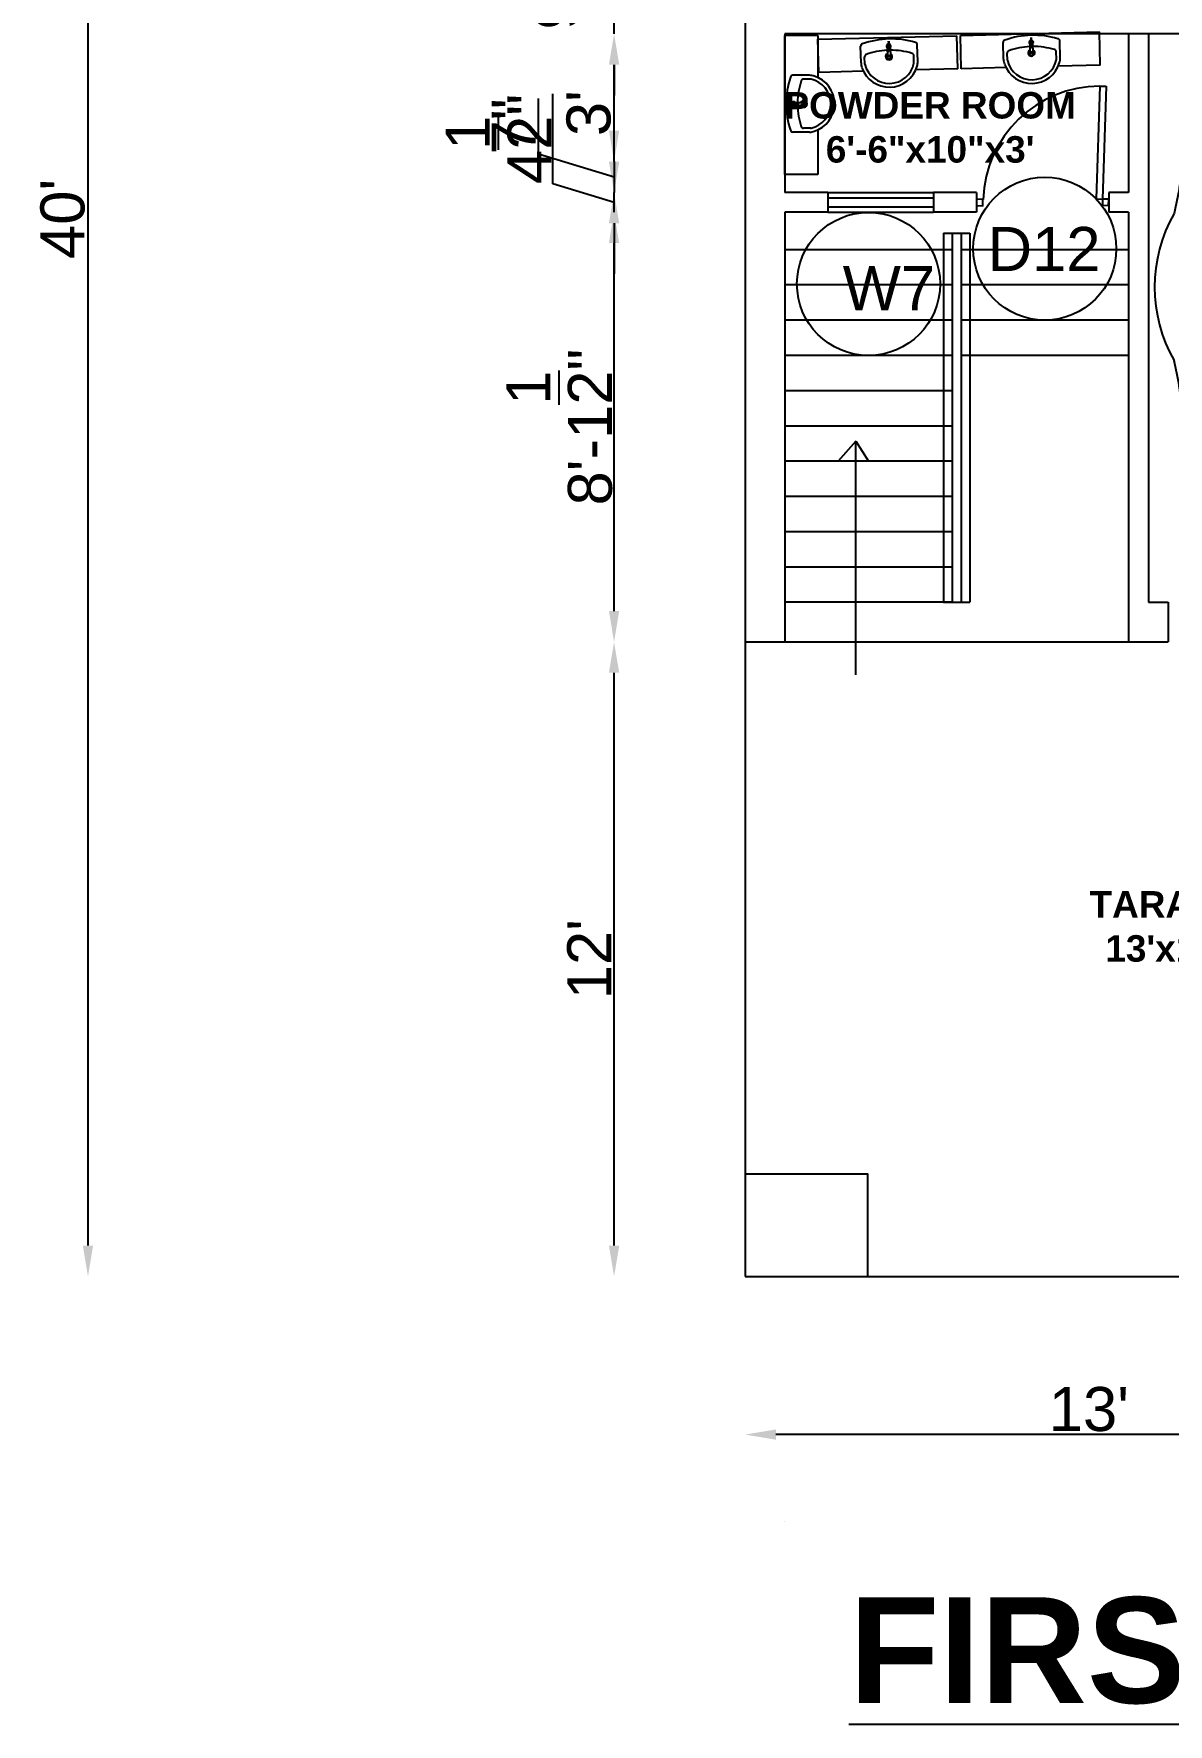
# Model space of a CAD drawing. Header units: inches. Extents: x -1280 to -565, y 3551 to 8161.
# Drawn here: x -1122.6 to -865.2, y 3551.4 to 3935 of the extents above; entities that cross this region are included whole.
import ezdxf

# ---------------------------------------------------------------- set-up
doc = ezdxf.new("R2010")
doc.units = ezdxf.units.IN
for name, color, linetype in [('Boundary', 7, 'Continuous'), ('Dimension', 7, 'Continuous'), ('Doors', 1, 'Continuous'), ('Interior Fixture', 222, 'Continuous'), ('Interior wall', 7, 'Continuous'), ('scdulue', 114, 'Continuous'), ('Stairs', 3, 'Continuous'), ('Text', 250, 'Continuous'), ('Windows', 242, 'Continuous')]:
    doc.layers.add(name, color=color, linetype=linetype)
doc.styles.get("Standard").update_dxf_attribs({"font": 'arial.ttf'})
doc.dimstyles.new('ISO-25', dxfattribs={"dimtxt": 10, "dimasz": 7, "dimexe": 1.25, "dimexo": 0.625, "dimtad": 1, "dimdec": 1, "dimlunit": 4, "dimtxsty": 'Standard', "dimcen": 2.5, "dimse1": 1, "dimse2": 1, "dimadec": 0, "dimazin": 0, "dimtfac": 1, "dimtdec": 1, "dimtmove": 0, "dimatfit": 3, "dimfxl": 0, "dimarcsym": 0})

# ---------------------------------------------------------------- blocks, each defined once
blk = doc.blocks.new('Doors')
at = {"layer": 'Doors'}
for p, q in [((-566.5, 4098.29), (-566.5, 4062.29)), ((-566.5, 4098.29), (-564.5, 4098.29)), ((-564.5, 4098.29), (-564.5, 4062.29)), ((-564.5, 4098.29), (-564.5, 4098.29)), ((-566.5, 4062.29), (-566.5, 4062.29)), ((-566.5, 4062.29), (-564.5, 4062.29))]:
    blk.add_line(p, q, dxfattribs=at)
for points in [[(-604.59, 4058.99), (-602.59, 4058.99), (-602.59, 4060.99), (-604.59, 4060.99)], [(-564.5, 4060.35), (-562.5, 4060.35), (-562.5, 4062.35), (-564.5, 4062.35)]]:
    blk.add_lwpolyline(points, close=True, dxfattribs=at)
blk.add_arc((-565.14, 4060.92), 37.39, 92.0918, 180, dxfattribs=at)
blk = doc.blocks.new('A$C3E2F7594')
for p, q in [((319, 450), (1974, 450)), ((818, 450), (818, 300)), ((1474, 450), (1474, 300)), ((328, 300), (1964, 300)), ((332, 200), (1960, 200)), ((818, 200), (818, 0)), ((1474, 200), (1474, 0)), ((1474, 200), (1474, 0)), ((162, 0), (2131, 0))]:
    blk.add_line(p, q)
blk.add_arc((1146, -200), 1217, 60.324, 119.676)
for points in [[(92, 793), (335, 815), (544, 858)], [(2201, 793), (1958, 815), (1749, 858)], [(162, 0), (155, 74), (142, 176), (99, 503), (74, 634), (2, 697), (45, 780), (173, 762), (255, 659), (322, 0)], [(2131, 0), (2137, 74), (2151, 176), (2194, 503), (2219, 634), (2291, 697), (2248, 780), (2119, 762), (2038, 659), (1970, 0)]]:
    blk.add_spline(points, degree=3)
blk = doc.blocks.new('A$C70aa158d')
blk.add_blockref('A$C3E2F7594', (20, 0))
blk = doc.blocks.new('A$C4278655E')
for p, q in [((0, 0.176), (0, 0.526)), ((0, 0.526), (1.47, 0.526)), ((0.449, 0.264), (0.449, 0.442)), ((0.73, 0.418), (0.73, 0.33)), ((0.743, 0.486), (0.743, 0.458)), ((0.748, 0.486), (0.748, 0.458)), ((0.761, 0.418), (0.761, 0.33)), ((1.049, 0.264), (1.049, 0.441)), ((1.47, 0.176), (1.47, 0.526)), ((0.489, 0.252), (0.489, 0.328)), ((1.009, 0.252), (1.009, 0.328)), ((0.472, 0.176), (0, 0.176)), ((1.47, 0.176), (1.025, 0.176))]:
    blk.add_line(p, q)
for centre, radius, start, end in [((0.474, 0.442), 0.025, 102.1069, 180), ((0.747, -0.404), 0.914, 89.8933, 107.7594), ((0.747, -0.373), 0.764, 91.2776, 108.4229), ((0.746, 0.435), 0.023, 279.4881, 260.5119), ((0.746, 0.435), 0.0123, 286.4136, 253.5864), ((0.746, 0.435), 0.0107, 288.3951, 251.6049), ((1.052, 0.409), 0.31, 175.5082, 184.4918), ((0.746, 0.433), 0.00286, 0, 180), ((0.746, 0.384), 0.00286, 180, 0), ((0.75, -0.404), 0.914, 72.2406, 90.1067), ((0.439, 0.409), 0.31, 355.5082, 4.4918), ((0.75, -0.373), 0.764, 71.5771, 89.1914), ((1.024, 0.442), 0.025, 0, 77.8931), ((0.599, 0.264), 0.15, 180, 199.3966), ((0.749, 0.305), 0.305, 197.417, 342.583), ((0.514, 0.328), 0.025, 108.4229, 180), ((0.514, 0.254), 0.025, 180, 192.269), ((0.749, 0.305), 0.265, 192.269, 347.731), ((0.746, 0.325), 0.035, 115.9824, 64.0176), ((0.746, 0.325), 0.025, 127.8309, 52.1691), ((0.984, 0.328), 0.025, 0, 71.5771), ((0.984, 0.254), 0.025, 347.731, 0), ((0.899, 0.264), 0.15, 340.6034, 0)]:
    blk.add_arc(centre, radius, start, end)
for centre in [(0.746, 0.341), (0.746, 0.34), (0.746, 0.33)]:
    blk.add_ellipse(centre, major_axis=(0.0153, 0), ratio=0.448066, start_param=3.141593, end_param=6.283185)
blk = doc.blocks.new('A$C1b6c5da0')
at = {"color": 7, "xscale": 1000, "yscale": 1000, "zscale": 1000}
blk.add_blockref('A$C4278655E', (0, 0), dxfattribs=at)
blk = doc.blocks.new('*D126')
at = {"layer": 'Defpoints', "color": 0}
for p in [(-805.17, 3666.46), (-961.17, 3652.96), (-961.17, 3617.08)]:
    blk.add_point(p, dxfattribs=at)
at = {"layer": 'Dimension', "color": 0, "lineweight": -2}
blk.add_line((-812.17, 3617.08), (-954.17, 3617.08), dxfattribs=at)
at = {"layer": 'Dimension', "color": 0}
for points in [[(-954.17, 3618.24), (-954.17, 3615.91), (-961.17, 3617.08)], [(-812.17, 3618.24), (-812.17, 3615.91), (-805.17, 3617.08)]]:
    blk.add_solid(points, dxfattribs=at)
at = {"layer": 'Dimension', "color": 0, "insert": (-883.17, 3622.81), "char_height": 10, "attachment_point": 5}
blk.add_mtext("13'", dxfattribs=at)
blk = doc.blocks.new('*D127')
at = {"layer": 'Defpoints', "color": 0}
for p in [(-990.91, 3796.96), (-961.17, 3796.96), (-961.17, 3652.96)]:
    blk.add_point(p, dxfattribs=at)
at = {"layer": 'Dimension', "color": 0, "lineweight": -2}
blk.add_line((-990.91, 3659.96), (-990.91, 3789.96), dxfattribs=at)
at = {"layer": 'Dimension', "color": 0}
for points in [[(-992.07, 3789.96), (-989.74, 3789.96), (-990.91, 3796.96)], [(-992.07, 3659.96), (-989.74, 3659.96), (-990.91, 3652.96)]]:
    blk.add_solid(points, dxfattribs=at)
at = {"layer": 'Dimension', "color": 0, "insert": (-996.55, 3724.96), "char_height": 10, "attachment_point": 5, "rotation": 90}
blk.add_mtext("12'", dxfattribs=at)
blk = doc.blocks.new('*D142')
at = {"layer": 'Defpoints', "color": 0}
for p in [(-990.91, 3894.46), (-952.17, 3894.46), (-961.17, 3796.96)]:
    blk.add_point(p, dxfattribs=at)
at = {"layer": 'Dimension', "color": 0, "lineweight": -2}
blk.add_line((-990.91, 3803.96), (-990.91, 3887.46), dxfattribs=at)
at = {"layer": 'Dimension', "color": 0}
for points in [[(-992.07, 3887.46), (-989.74, 3887.46), (-990.91, 3894.46)], [(-992.07, 3803.96), (-989.74, 3803.96), (-990.91, 3796.96)]]:
    blk.add_solid(points, dxfattribs=at)
at = {"layer": 'Dimension', "color": 0, "insert": (-1003.32, 3845.71), "char_height": 10, "attachment_point": 5, "rotation": 90}
blk.add_mtext('8\'-1{\\H1x;\\S1/2;}"', dxfattribs=at)
blk = doc.blocks.new('*D143')
at = {"layer": 'Defpoints', "color": 0}
for p in [(-990.91, 3898.96), (-952.17, 3898.96), (-952.17, 3894.46)]:
    blk.add_point(p, dxfattribs=at)
at = {"layer": 'Dimension', "color": 0, "lineweight": -2}
for p, q in [((-1004.8, 3900.88), (-1004.8, 3921.32)), ((-990.91, 3905.96), (-990.91, 3912.96)), ((-990.91, 3896.71), (-1004.8, 3900.88)), ((-990.91, 3894.46), (-990.91, 3898.96)), ((-990.91, 3894.46), (-990.91, 3898.96)), ((-990.91, 3887.46), (-990.91, 3880.46))]:
    blk.add_line(p, q, dxfattribs=at)
at = {"layer": 'Dimension', "color": 0}
for points in [[(-992.07, 3905.96), (-989.74, 3905.96), (-990.91, 3898.96)], [(-992.07, 3887.46), (-989.74, 3887.46), (-990.91, 3894.46)]]:
    blk.add_solid(points, dxfattribs=at)
at = {"layer": 'Dimension', "color": 0, "insert": (-1017.13, 3911.1), "char_height": 10, "attachment_point": 5, "rotation": 90}
blk.add_mtext('4{\\H1x;\\S1/2;}"', dxfattribs=at)
blk = doc.blocks.new('*D151')
at = {"layer": 'Defpoints', "color": 0}
for p in [(-992.07, 3905.96), (-990.91, 3898.96), (-952.17, 3898.96)]:
    blk.add_point(p, dxfattribs=at)
at = {"layer": 'Dimension', "color": 0, "lineweight": -2}
for p, q in [((-1008.09, 3907.62), (-1008.09, 3920.28)), ((-990.91, 3912.96), (-990.91, 3919.96)), ((-990.91, 3902.46), (-1008.09, 3907.62)), ((-990.91, 3905.96), (-990.91, 3898.96)), ((-990.91, 3905.96), (-990.91, 3898.96)), ((-990.91, 3891.96), (-990.91, 3884.96))]:
    blk.add_line(p, q, dxfattribs=at)
at = {"layer": 'Dimension', "color": 0}
for points in [[(-992.07, 3912.96), (-989.74, 3912.96), (-990.91, 3905.96)], [(-992.07, 3891.96), (-989.74, 3891.96), (-990.91, 3898.96)]]:
    blk.add_solid(points, dxfattribs=at)
at = {"layer": 'Dimension', "color": 0, "insert": (-1013.72, 3913.95), "char_height": 10, "attachment_point": 5, "rotation": 90}
blk.add_mtext('7"', dxfattribs=at)
blk = doc.blocks.new('*D152')
at = {"layer": 'Defpoints', "color": 0}
for p in [(-990.91, 3934.96), (-952.17, 3934.96), (-952.17, 3898.96)]:
    blk.add_point(p, dxfattribs=at)
at = {"layer": 'Dimension', "color": 0, "lineweight": -2}
blk.add_line((-990.91, 3905.96), (-990.91, 3927.96), dxfattribs=at)
at = {"layer": 'Dimension', "color": 0}
for points in [[(-992.07, 3927.96), (-989.74, 3927.96), (-990.91, 3934.96)], [(-992.07, 3905.96), (-989.74, 3905.96), (-990.91, 3898.96)]]:
    blk.add_solid(points, dxfattribs=at)
at = {"layer": 'Dimension', "color": 0, "insert": (-996.64, 3916.96), "char_height": 10, "attachment_point": 5, "rotation": 90}
blk.add_mtext("3'", dxfattribs=at)
blk = doc.blocks.new('*D153')
at = {"layer": 'Defpoints', "color": 0}
for p in [(-990.91, 3943.96), (-952.17, 3943.96), (-952.17, 3934.96)]:
    blk.add_point(p, dxfattribs=at)
at = {"layer": 'Dimension', "color": 0, "lineweight": -2}
for p, q in [((-990.91, 3950.96), (-990.91, 3957.96)), ((-990.91, 3934.96), (-990.91, 3943.96)), ((-990.91, 3927.96), (-990.91, 3920.96))]:
    blk.add_line(p, q, dxfattribs=at)
at = {"layer": 'Dimension', "color": 0}
for points in [[(-992.07, 3950.96), (-989.74, 3950.96), (-990.91, 3943.96)], [(-992.07, 3927.96), (-989.74, 3927.96), (-990.91, 3934.96)]]:
    blk.add_solid(points, dxfattribs=at)
at = {"layer": 'Dimension', "color": 0, "insert": (-1003.93, 3942.28), "char_height": 10, "attachment_point": 5, "rotation": 90}
blk.add_mtext('9"', dxfattribs=at)
blk = doc.blocks.new('*D154')
at = {"layer": 'Defpoints', "color": 0}
for p in [(-961.17, 4132.96), (-1110.28, 3652.96), (-961.17, 3652.96)]:
    blk.add_point(p, dxfattribs=at)
at = {"layer": 'Dimension', "color": 0, "lineweight": -2}
blk.add_line((-1110.28, 4125.96), (-1110.28, 3659.96), dxfattribs=at)
at = {"layer": 'Dimension', "color": 0}
for points in [[(-1111.45, 4125.96), (-1109.12, 4125.96), (-1110.28, 4132.96)], [(-1111.45, 3659.96), (-1109.12, 3659.96), (-1110.28, 3652.96)]]:
    blk.add_solid(points, dxfattribs=at)
at = {"layer": 'Dimension', "color": 0, "insert": (-1116.01, 3892.96), "char_height": 10, "attachment_point": 5, "rotation": 90}
blk.add_mtext("40'", dxfattribs=at)

msp = doc.modelspace()

# ---------------------------------------------------------------- linework, layer by layer
msp.add_line((-961.17, 4132.96), (-961.17, 3652.96))
at = {"layer": 'Boundary'}
msp.add_lwpolyline([(-961.17, 3652.96), (-933.33, 3652.96), (-933.33, 3676.17), (-961.17, 3676.17)], close=True, dxfattribs=at)
at = {"layer": 'Interior wall'}
for p, q in [((-952.17, 3934.96), (-952.17, 3898.96)), ((-838.67, 3934.96), (-952.17, 3934.96)), ((-874.17, 3934.96), (-874.17, 3898.96)), ((-869.67, 3934.96), (-869.67, 3805.96)), ((-942.42, 3898.96), (-952.17, 3898.96)), ((-942.42, 3898.96), (-942.42, 3894.46)), ((-908.67, 3898.96), (-918.42, 3898.96)), ((-918.42, 3898.96), (-918.42, 3894.46)), ((-908.67, 3898.96), (-908.67, 3894.46)), ((-874.17, 3898.96), (-878.67, 3898.96)), ((-878.67, 3898.96), (-878.67, 3894.46)), ((-952.17, 3894.46), (-952.17, 3796.96)), ((-942.42, 3894.46), (-952.17, 3894.46)), ((-908.67, 3894.46), (-918.42, 3894.46)), ((-874.17, 3894.46), (-878.67, 3894.46)), ((-874.17, 3894.46), (-874.17, 3796.96)), ((-869.67, 3805.96), (-865.17, 3805.96)), ((-865.17, 3805.96), (-865.17, 3796.96)), ((-961.17, 3796.96), (-865.17, 3796.96)), ((-961.17, 3652.96), (-748.17, 3652.96)), ((-952.17, 3597.46), (-952.17, 3597.46))]:
    msp.add_line(p, q, dxfattribs=at)
at = {"layer": 'scdulue'}
for centre in [(-893.17, 3886.2), (-933.17, 3878.2)]:
    msp.add_circle(centre, 16.23, dxfattribs=at)
at = {"layer": 'Stairs'}
for p, q in [((-914.17, 3885.96), (-952.17, 3885.96)), ((-916.17, 3889.69), (-916.17, 3805.96)), ((-916.17, 3889.69), (-910.17, 3889.69)), ((-914.17, 3889.69), (-914.17, 3805.96)), ((-912.17, 3889.69), (-912.17, 3805.96)), ((-874.17, 3885.96), (-912.17, 3885.96)), ((-910.17, 3889.69), (-910.17, 3805.96)), ((-914.17, 3877.96), (-952.17, 3877.96)), ((-874.17, 3877.96), (-912.17, 3877.96)), ((-914.17, 3869.96), (-952.17, 3869.96)), ((-874.17, 3869.96), (-912.17, 3869.96)), ((-914.17, 3861.96), (-952.17, 3861.96)), ((-874.17, 3861.96), (-912.17, 3861.96)), ((-914.17, 3853.96), (-952.17, 3853.96)), ((-914.17, 3845.96), (-952.17, 3845.96)), ((-936.05, 3842.53), (-940.04, 3837.96)), ((-936.05, 3789.49), (-936.05, 3842.53)), ((-936.05, 3842.53), (-933.17, 3837.96)), ((-914.17, 3837.96), (-952.17, 3837.96)), ((-914.17, 3829.96), (-952.17, 3829.96)), ((-914.17, 3821.96), (-952.17, 3821.96)), ((-914.17, 3813.96), (-952.17, 3813.96)), ((-914.17, 3805.96), (-952.17, 3805.96)), ((-916.17, 3805.96), (-910.17, 3805.96))]:
    msp.add_line(p, q, dxfattribs=at)
at = {"layer": 'Windows'}
for p, q in [((-942.42, 3898.96), (-918.42, 3898.96)), ((-942.42, 3897.71), (-918.42, 3897.71)), ((-942.42, 3895.71), (-918.42, 3895.71)), ((-942.42, 3894.46), (-918.42, 3894.46))]:
    msp.add_line(p, q, dxfattribs=at)

# ---------------------------------------------------------------- block references
at = {"layer": 'Doors', "xscale": 0.7123883938190801, "yscale": 0.7123883938190801, "zscale": 0.7123883938190801, "rotation": 358.1464432194503}
msp.add_blockref('Doors', (-571.74, 992.01), dxfattribs=at)
at = {"layer": 'Interior Fixture'}
for name, p, xscale, yscale, zscale, rotation in [('A$C1b6c5da0', (-940.88, 3903.03), 0.0214628946553221, 0.0214628946553221, 0.0214628946553221, 90), ('A$C1b6c5da0', (-944.36, 3922.43), 0.0214628946553221, 0.0214628946553221, 0.0214628946553221, 1.489216900158548), ('A$C1b6c5da0', (-912.02, 3923.27), 0.0214628946553221, 0.0214628946553221, 0.0214628946553221, 1.489216900158548), ('A$C70aa158d', (-840.06, 3845.17), 0.0277261893728724, 0.0277261893728724, 0.0277261893728724, 90)]:
    msp.add_blockref(name, p, dxfattribs=dict(at, xscale=xscale, yscale=yscale, zscale=zscale, rotation=rotation))

# ---------------------------------------------------------------- texts
at = {"layer": 'scdulue', "char_height": 10, "attachment_point": 1}
for s, insert in [('D12', (-906.14, 3891.13)), ('W7', (-939.01, 3882.24))]:
    msp.add_mtext_dynamic_manual_height_columns(s, width=19.8165, gutter_width=12.5, heights=[0], dxfattribs=dict(at, insert=insert))
at = {"layer": 'scdulue', "insert": (-937.6, 3580.15), "char_height": 12, "width": 389.2542, "attachment_point": 1}
msp.add_mtext('{\\fArial|b1|i0|c0|p34;\\H2x;\\L\\C0;FIRST FLOOR\\H0.5x;\\C256; }', dxfattribs=at)
at = {"layer": 'Text', "char_height": 6, "attachment_point": 5}
for s, insert, width in [('{\\fArial|b1|i0|c0|p34;POWDER ROOM\\P6\'-6"x10"x3\'}', (-919.19, 3913.69), 68.9301), ("{\\fArial|b1|i0|c0|p34;TARASE\\P13'x12'}", (-865.79, 3732.36), 62.5472)]:
    msp.add_mtext(s, dxfattribs=dict(at, insert=insert, width=width))

# ---------------------------------------------------------------- dimensions: what is measured, and where the dimension line sits
at = {"layer": 'Dimension'}
for base, p1, p2, picture, middle in [((-1110.28, 3652.96), (-961.17, 4132.96), (-961.17, 3652.96), '*D154', (-1116.01, 3892.96)), ((-990.91, 3796.96), (-961.17, 3652.96), (-961.17, 3796.96), '*D127', (-996.55, 3724.96))]:
    dim = msp.add_linear_dim(base=base, p1=p1, p2=p2, angle=90, dimstyle='ISO-25', dxfattribs=at)
    dim.commit()
    dim.dimension.update_dxf_attribs({"geometry": picture, "text_midpoint": middle})
for base, p1, p2, picture, middle in [((-990.91, 3943.96), (-952.17, 3934.96), (-952.17, 3943.96), '*D153', (-1003.93, 3942.28)), ((-990.91, 3934.96), (-952.17, 3898.96), (-952.17, 3934.96), '*D152', (-996.64, 3916.96)), ((-990.91, 3898.96), (-952.17, 3894.46), (-952.17, 3898.96), '*D143', (-1017.13, 3901.51)), ((-990.91, 3898.96), (-992.07, 3905.96), (-952.17, 3898.96), '*D151', (-1013.72, 3908.24)), ((-990.91, 3894.46), (-961.17, 3796.96), (-952.17, 3894.46), '*D142', (-1003.32, 3845.71))]:
    dim = msp.add_linear_dim(base=base, p1=p1, p2=p2, angle=90, dimstyle='ISO-25', override={"dimtmove": 1}, dxfattribs=at)
    dim.commit()
    dim.dimension.update_dxf_attribs({"geometry": picture, "text_midpoint": middle})
dim = msp.add_linear_dim(base=(-961.17, 3617.08), p1=(-805.17, 3666.46), p2=(-961.17, 3652.96), dimstyle='ISO-25', override={"dimtmove": 1}, dxfattribs=at)
dim.commit()
dim.dimension.update_dxf_attribs({"geometry": '*D126', "text_midpoint": (-883.17, 3622.81)})

doc.saveas('drawing.dxf')
